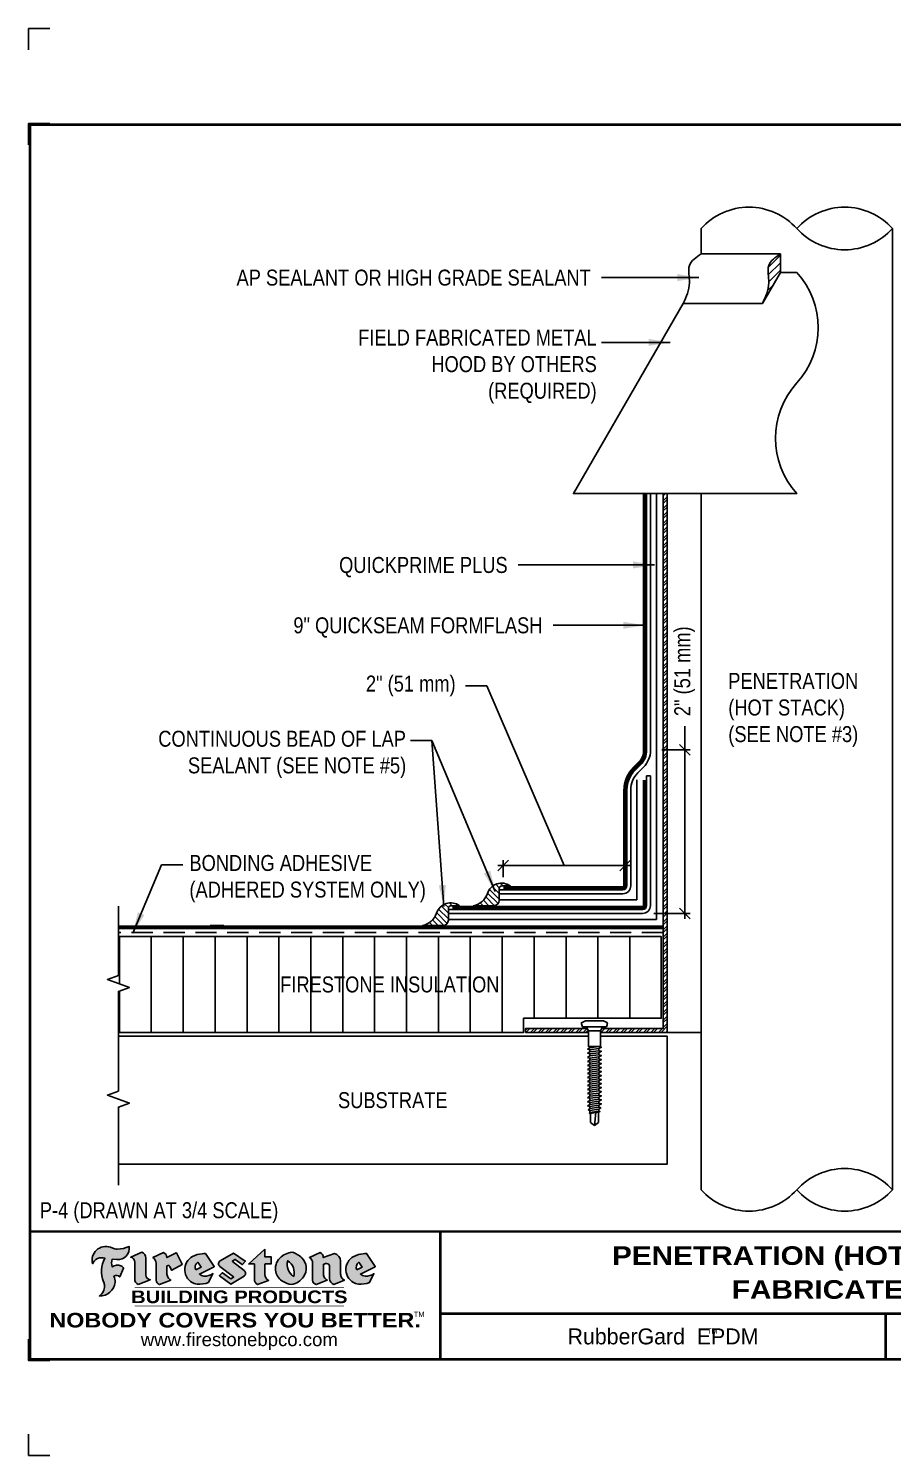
# Model space of a CAD drawing. Header units: inches. Extents: x 165.4 to 185.6, y -266 to -249.2.
# Drawn here: x 165.45 to 175.6, y -265.98 to -249.21 of the extents above; entities that cross this region are included whole.
import ezdxf
from ezdxf.enums import TextEntityAlignment as Align

# ---------------------------------------------------------------- set-up
doc = ezdxf.new("R2010")
doc.units = ezdxf.units.IN
doc.header["$MEASUREMENT"] = 0
doc.linetypes.add('HIDDEN', pattern=[0.375, 0.25, -0.125])
doc.layers.get('0').update_dxf_attribs({"linetype": 'CONTINUOUS'})
doc.layers.get('DEFPOINTS').update_dxf_attribs({"linetype": 'CONTINUOUS'})
for name, color, linetype in [('FSBP-ACCESSORY-FIRESTONE', 7, 'CONTINUOUS'), ('FSBP-ACCESSORY-OTHER', 7, 'CONTINUOUS'), ('FSBP-ADHESIVE', 1, 'HIDDEN'), ('FSBP-ANNO-NOTE', 7, 'CONTINUOUS'), ('FSBP-INSULATION', 7, 'CONTINUOUS'), ('FSBP-MEMBRANE', 7, 'CONTINUOUS'), ('FSBP-OTHER', 7, 'CONTINUOUS'), ('FSBP-SEALANTS', 1, 'CONTINUOUS'), ('FSBP-SUBSTRATE-GENERIC', 9, 'CONTINUOUS'), ('FSBP-TTLB', 7, 'CONTINUOUS'), ('FSBP-TTLB-BORDER', 7, 'CONTINUOUS'), ('FSBP-TTLB-TEXT', 7, 'CONTINUOUS')]:
    doc.layers.add(name, color=color, linetype=linetype)
doc.styles.add('FSBP_ARIAL', font='arial.ttf')
doc.styles.add('FSBP_ARIAL_BOLD', font='')
doc.styles.add('FSBP_ARIAL_NAR', font='ARIALN.TTF')
doc.styles.add('FSBP_BANKGOTHIC', font='bgothm.ttf')
doc.styles.get('FSBP_ARIAL_BOLD').set_extended_font_data('Arial Black')
doc.linetypes.add('ZIGZAG', pattern='A,0.0001,-0.2,[131,ltypeshp.shx,S=0.2,R=0,X=-0.2,Y=0],-0.4,[131,ltypeshp.shx,S=0.2,R=180,X=0.2,Y=0],-0.2', length=0.8001)
doc.dimstyles.new('FSBP-DIM', dxfattribs={"dimtxt": 0.1875, "dimasz": 0.125, "dimexe": 0.0625, "dimexo": 0.125, "dimgap": 0.125, "dimtad": 0, "dimdec": 0, "dimzin": 1, "dimdsep": 46, "dimlunit": 4, "dimtxsty": 'FSBP_ARIAL_NAR', "dimblk": 'OBLIQUE', "dimcen": 0.09375, "dimdle": 0.0625, "dimclrd": 256, "dimclre": 256, "dimclrt": 256, "dimadec": 0, "dimazin": 0, "dimtfac": 1, "dimtdec": 0, "dimtmove": 1, "dimatfit": 3, "dimfxl": 1, "dimtolj": 1, "dimtzin": 0, "dimlwd": -1, "dimlwe": -1, "dimarcsym": 0})
doc.dimstyles.new('FSBP-LEADER', dxfattribs={"dimtxt": 0.1875, "dimasz": 0.25, "dimexe": 0.0625, "dimexo": 0.125, "dimgap": 0.125, "dimtad": 0, "dimtih": 1, "dimtoh": 1, "dimdec": 4, "dimzin": 0, "dimdsep": 46, "dimlunit": 4, "dimtxsty": 'FSBP_ARIAL_NAR', "dimcen": 0.09375, "dimclrd": 256, "dimclre": 256, "dimclrt": 256, "dimadec": 0, "dimazin": 0, "dimtfac": 1, "dimtdec": 4, "dimtofl": 0, "dimtmove": 0, "dimatfit": 3, "dimfxl": 1, "dimtolj": 1, "dimtzin": 0, "dimlwd": -1, "dimlwe": -1, "dimarcsym": 0})

# ---------------------------------------------------------------- blocks, each defined once
blk = doc.blocks.new('FSBP_AP_FASTENER_02')
at = {"layer": 'FSBP-ACCESSORY-FIRESTONE'}
for p, q in [((-0.125, 0), (-0.09375, -0.0625)), ((0.09375, -0.0625), (0.125, 0)), ((-0.09375, -0.0625), (-0.09375, -0.3125)), ((-0.09375, -0.0625), (0.09375, -0.0625)), ((0.09375, -0.0625), (0.09375, -0.3125)), ((-0.09375, -0.3125), (-0.0703125, -0.3325892857142776)), ((-0.0703125, -0.3641565527315151), (-0.0703125, -0.3957238197487527)), ((-0.0703125, -0.4272910867660471), (-0.0703125, -0.4588583537832847)), ((0.0703125, -0.3440672670172376), (0.0703125, -0.3756345340344751)), ((0.0703125, -0.4072018010517695), (0.0703125, -0.4387690680690071)), ((-0.0703125, -0.4904256208005222), (-0.0703125, -0.5219928878178166)), ((-0.0703125, -0.5535601548350542), (-0.0703125, -0.5851274218523486)), ((-0.0703125, -0.6166946888695861), (-0.0703125, -0.6482619558868237)), ((0.0703125, -0.4703363350862446), (0.0703125, -0.501903602103539)), ((0.0703125, -0.5334708691207766), (0.0703125, -0.5650381361380141)), ((0.0703125, -0.5966054031553085), (0.0703125, -0.6281726701725461)), ((0.0703125, -0.6597399371897836), (0.0703125, -0.691307204207078)), ((-0.0703125, -0.6798292229041181), (-0.0703125, -0.7113964899213556)), ((-0.0703125, -0.7429637569385932), (-0.0703125, -0.7745310239558876)), ((-0.0703125, -0.8060982909731251), (-0.0703125, -0.8376655579903627)), ((-0.0703125, -0.8692328250076571), (-0.0703125, -0.9008000920248946)), ((0.0703125, -0.7228744712243156), (0.0703125, -0.7544417382415531)), ((0.0703125, -0.7860090052588475), (0.0703125, -0.8175762722760851)), ((0.0703125, -0.8491435392933226), (0.0703125, -0.880710806310617)), ((-0.0703125, -0.9323673590421322), (-0.0703125, -0.9639346260594266)), ((-0.0703125, -0.9955018930766641), (-0.0703125, -1.027069160093902)), ((-0.0703125, -1.058636427111196), (-0.0703125, -1.090203694128434)), ((0.0703125, -0.9122780733278546), (0.0703125, -0.943845340345149)), ((0.0703125, -0.9754126073623866), (0.0703125, -1.006979874379624)), ((0.0703125, -1.038547141396919), (0.0703125, -1.070114408414156)), ((0.0703125, -1.101681675431394), (0.0703125, -1.133248942448688)), ((-0.0703125, -1.121770961145671), (-0.0703125, -1.153338228162966)), ((-0.0703125, -1.184905495180203), (-0.0703125, -1.216472762197441)), ((-0.0703125, -1.248040029214735), (-0.0703125, -1.279607296231973)), ((-0.0703125, -1.31117456324921), (-0.0703125, -1.342741830266505)), ((0.0625, -1.498492581068092), (0.0625, -1.339552249489429)), ((0.0703125, -1.164816209465926), (0.0703125, -1.196383476483163)), ((0.0703125, -1.227950743500458), (0.0703125, -1.259518010517695)), ((0.0703125, -1.291085277534933), (0.0703125, -1.322652544552227)), ((-0.0625, -1.498492581068092), (-0.0625, -1.35740939234654)), ((0, -1.545367581068092), (-0.06250000000002842, -1.498492581068092)), ((0, -1.545367581068092), (0.02460623630037162, -1.344965644303613)), ((0.0625, -1.498492581068092), (0, -1.545367581068092))]:
    blk.add_line(p, q, dxfattribs=at)
blk.add_lwpolyline([(0.1875, 0, 0.1250000000000271), (0.203125, 0.0625), (0.140625, 0.09375), (-0.140625, 0.09375), (-0.203125, 0.0625, 0.1250000000000271), (-0.1875, 0)], format="xyb", close=True, dxfattribs=at)
for points in [[(-0.109375, -0.3539532763657576), (-0.0703125, -0.3325892857142776), (0.0703125, -0.3125), (0.109375, -0.3227032763657576), (0.0703125, -0.3440672670172376), (-0.0703125, -0.3641565527315151)], [(-0.109375, -0.4170878104002895), (-0.0703125, -0.3957238197487527), (0.0703125, -0.3756345340344751), (0.109375, -0.3858378104002895), (0.0703125, -0.4072018010517695), (-0.0703125, -0.4272910867660471)], [(-0.109375, -0.4802223444347646), (-0.0703125, -0.4588583537832847), (0.0703125, -0.4387690680690071), (0.109375, -0.4489723444347646), (0.0703125, -0.4703363350862446), (-0.0703125, -0.4904256208005222)], [(-0.109375, -0.5433568784692966), (-0.0703125, -0.5219928878178166), (0.0703125, -0.501903602103539), (0.109375, -0.5121068784692966), (0.0703125, -0.5334708691207766), (-0.0703125, -0.5535601548350542)], [(-0.109375, -0.6064914125038285), (-0.0703125, -0.5851274218523486), (0.0703125, -0.5650381361380141), (0.109375, -0.5752414125038285), (0.0703125, -0.5966054031553085), (-0.0703125, -0.6166946888695861)], [(-0.109375, -0.6696259465383037), (-0.0703125, -0.6482619558868237), (0.0703125, -0.6281726701725461), (0.109375, -0.6383759465383037), (0.0703125, -0.6597399371897836), (-0.0703125, -0.6798292229041181)], [(-0.109375, -0.7327604805728356), (-0.0703125, -0.7113964899213556), (0.0703125, -0.691307204207078), (0.109375, -0.7015104805728356), (0.0703125, -0.7228744712243156), (-0.0703125, -0.7429637569385932)], [(-0.109375, -0.7958950146073676), (-0.0703125, -0.7745310239558876), (0.0703125, -0.7544417382415531), (0.109375, -0.7646450146073676), (0.0703125, -0.7860090052588475), (-0.0703125, -0.8060982909731251)], [(-0.109375, -0.8590295486418427), (-0.0703125, -0.8376655579903627), (0.0703125, -0.8175762722760851), (0.109375, -0.8277795486418427), (0.0703125, -0.8491435392933226), (-0.0703125, -0.8692328250076571)], [(-0.109375, -0.9221640826763746), (-0.0703125, -0.9008000920248946), (0.0703125, -0.880710806310617), (0.109375, -0.8909140826763746), (0.0703125, -0.9122780733278546), (-0.0703125, -0.9323673590421322)], [(-0.109375, -0.9852986167109066), (-0.0703125, -0.9639346260594266), (0.0703125, -0.943845340345149), (0.109375, -0.9540486167109066), (0.0703125, -0.9754126073623866), (-0.0703125, -0.9955018930766641)], [(-0.109375, -1.048433150745382), (-0.0703125, -1.027069160093902), (0.0703125, -1.006979874379624), (0.109375, -1.017183150745382), (0.0703125, -1.038547141396919), (-0.0703125, -1.058636427111196)], [(-0.109375, -1.111567684779914), (-0.0703125, -1.090203694128434), (0.0703125, -1.070114408414156), (0.109375, -1.080317684779914), (0.0703125, -1.101681675431394), (-0.0703125, -1.121770961145671)], [(-0.109375, -1.174702218814446), (-0.0703125, -1.153338228162966), (0.0703125, -1.133248942448688), (0.109375, -1.143452218814446), (0.0703125, -1.164816209465926), (-0.0703125, -1.184905495180203)], [(-0.109375, -1.237836752848978), (-0.0703125, -1.216472762197441), (0.0703125, -1.196383476483163), (0.109375, -1.206586752848978), (0.0703125, -1.227950743500458), (-0.0703125, -1.248040029214735)], [(-0.099609375, -1.29957619759773), (-0.0703125, -1.279607296231973), (0.0703125, -1.259518010517695), (0.099609375, -1.271116376169175), (0.0703125, -1.291085277534933), (-0.0703125, -1.31117456324921)], [(-0.0849609375, -1.352726280949355), (-0.0703125, -1.342741830266505), (0.0703125, -1.322652544552227), (0.0849609375, -1.328451727377967), (0.0703125, -1.338436178060817), (-0.0703125, -1.358525463775095)]]:
    blk.add_lwpolyline(points, close=True, dxfattribs=at)
blk.add_lwpolyline([(-0.09375, -0.3125), (0.09375, -0.3125)], dxfattribs=at)
blk = doc.blocks.new('_OBLIQUE')
at = {"color": 0, "linetype": 'ByBlock'}
blk.add_line((-0.5, -0.5), (0.5, 0.5), dxfattribs=at)
blk = doc.blocks.new('*D5')
at = {"layer": 'DEFPOINTS', "color": 0, "transparency": 16777216}
for p in [(172.7666509797386, -257.6869468804348), (173.161049224443, -257.6869468804348), (172.6729009797386, -259.6088218804348)]:
    blk.add_point(p, dxfattribs=at)
at = {"layer": 'FSBP-ANNO-NOTE', "transparency": 16777216}
for p, q in [((173.161049224443, -257.4074685826037), (173.161049224443, -257.6869468804348)), ((173.161049224443, -259.6713218804348), (173.161049224443, -257.6244468804348)), ((172.8916509797386, -257.6869468804348), (173.223549224443, -257.6869468804348)), ((172.7979009797386, -259.6088218804348), (173.223549224443, -259.6088218804348))]:
    blk.add_line(p, q, dxfattribs=at)
at = {"layer": 'FSBP-ANNO-NOTE', "transparency": 16777216, "xscale": 0.125, "yscale": 0.125, "zscale": 0.125}
for p, rotation in [((173.161049224443, -257.6869468804348), 90), ((173.161049224443, -259.6088218804348), 270)]:
    blk.add_blockref('_OBLIQUE', p, dxfattribs=dict(at, rotation=rotation))
at = {"layer": 'FSBP-ANNO-NOTE', "transparency": 16777216, "insert": (173.161049224443, -256.7645413997933), "char_height": 0.1875, "attachment_point": 5, "rotation": 90, "style": 'FSBP_ARIAL_NAR'}
blk.add_mtext('\\A1;2" (51 mm)', dxfattribs=at)
blk = doc.blocks.new('TTLB-EPDM_2')
at = {"layer": 'FSBP-TTLB-TEXT'}
h = blk.add_hatch(color=1, dxfattribs=at)
edge = h.paths.add_edge_path()
edge.add_arc((1.037309769669573, -0.1982514792917306), 0.1319107607348553, 264.0410451462098, 370.3106169565175)
edge.add_arc((1.027551646585694, 0.1214293576525799), 0.3273056962876235, 270.05058356628535, 295.23459397187514, ccw=False)
edge.add_arc((1.022801957313345, -0.06680179986895154), 0.1391656561713503, 249.3281275763668, 272.0749124149863, ccw=False)
edge.add_line((0.9736743133014443, -0.1970076156048179), (0.9474927838574558, -0.1852745150568325))
edge.add_arc((0.8939498971398288, -0.3394262635682071), 0.1631857907024099, 70.84590087378872, 194.3325259843273)
edge.add_arc((0.8444260109029493, -0.4259936440910768), 0.1179914261095279, 70.96950098067128, 156.9641407594482, ccw=False)
edge.add_arc((1.153141409296894, -0.4684497516079468), 0.3110405457095052, 150.3231137483159, 203.2084295854517)
edge.add_arc((0.7562495500622943, -0.6412608153899899), 0.1218587156617311, 0.8849157075190988, 24.34668939894999, ccw=False)
edge.add_arc((0.7493781665697374, -0.6475258110744375), 0.1289731377238325, -58.36655102076742, 3.6216782311386737, ccw=False)
edge.add_arc((0.8256699029544474, -0.5792158350996106), 0.1783301886510354, 267.2205474105585, 354.1381621173521)
edge.add_arc((0.7903121048625305, -0.6011409294291745), 0.212787892960859, 0.9996158580669322, 21.00503380861244)
edge.add_arc((1.01880712263941, -0.5666691048185161), 0.05136395668415847, 40.82117713173261, 125.52727787225791, ccw=False)
edge.add_line((1.057676976260041, -0.5330924682126437), (1.102776947655911, -0.4308018311949837))
edge.add_arc((1.040858222524664, -0.4699705673995949), 0.07326744446031509, 32.31675181867256, 66.31481236598174)
edge.add_arc((1.032262518825329, -0.5063316993097662), 0.1102246948011782, 69.8179132332389, 125.254734720681)
edge.add_arc((1.127708877207287, -0.368959353531244), 0.1659710644737306, 164.1569669952081, 196.5811013160487, ccw=False)
edge.add_line((0.9680425188342383, -0.3236487780942383), (1.023615334387159, -0.3294494641845773))
h = blk.add_hatch(color=1, dxfattribs=at)
edge = h.paths.add_edge_path()
edge.add_line((1.275239419159561, -0.6223407783464694), (1.415345367376062, -0.5660418822574371))
edge.add_arc((1.421019305783958, -0.5090099247487757), 0.05731350411836949, 181.9717871001989, 264.31851000495806, ccw=False)
edge.add_line((1.363739737527226, -0.5109819325197265), (1.363412352251203, -0.3102363679013962))
edge.add_arc((1.294263659668751, -0.3103491388303989), 0.06914878453844908, 0.0934405599591014, 72.42834396969012)
edge.add_line((1.315139561173908, -0.2444268274366692), (1.186839444240604, -0.3024209471341379))
edge.add_arc((1.175246268095289, -0.3585110609420917), 0.05727567197445628, -0.017399788185912257, 78.322067691347, ccw=False)
edge.add_line((1.232521937428658, -0.3585284546236807), (1.232574268422297, -0.555126496687123))
edge.add_arc((1.305699496415486, -0.5558575689677219), 0.07312888236350451, 179.4272023230205, 245.3845503102953)
h = blk.add_hatch(color=1, dxfattribs=at)
edge = h.paths.add_edge_path()
edge.add_line((1.792026821926584, -0.3839679064720229), (1.722158956877934, -0.2518542302253621))
edge.add_arc((1.720119655279638, -0.2529327078887852), 0.002306916790721817, 27.87197133405656, 117.3766794470751)
edge.add_line((1.719058846382097, -0.250884159729182), (1.610638460368705, -0.3070279753467702))
edge.add_arc((1.547088841662962, -0.3061026658494403), 0.06355635479880145, 359.165808011073, 425.8793658831422)
edge.add_line((1.573061729235633, -0.2480956029480268), (1.446879247402876, -0.3051325108639702))
edge.add_arc((1.407812067100189, -0.370357133046621), 0.07602957263902092, -3.441403975725109, 59.07992244284969, ccw=False)
edge.add_line((1.483704536400296, -0.3749210150788969), (1.483704536400296, -0.5723838140635706))
edge.add_arc((1.54053746518044, -0.568254406115083), 0.05698275005415228, 184.1557352478595, 255.3066498366543)
edge.add_line((1.526084036778343, -0.6233736605654059), (1.657291340682093, -0.570650514527486))
edge.add_arc((1.688298576827198, -0.5021390388423987), 0.0752015358480571, 207.5160880841914, 245.649226723163, ccw=False)
edge.add_arc((1.721050197024907, -0.4914488168456328), 0.1093332836229113, 179.4823365255141, 204.5537900001094, ccw=False)
edge.add_line((1.611721375809452, -0.4904610114968335), (1.611721375809452, -0.4126404716788983))
edge.add_arc((1.628589765097195, -0.414159299036043), 0.01693662875851176, 28.356188110622725, 174.8549701683585, ccw=False)
edge.add_arc((1.627340435522395, -0.4197189881350504), 0.02111886817708033, 22.216893572439517, 40.10213956426492, ccw=False)
edge.add_line((1.646891420738257, -0.4117336534413738), (1.666638796144639, -0.4549750258192233))
edge.add_arc((1.668737246926742, -0.4540167099035481), 0.002306916790685496, 204.545128184284, 299.6323508190091)
edge.add_line((1.669877862091766, -0.4560219186518992), (1.791128135493295, -0.3870515928837648))
edge.add_line((1.791128135493295, -0.3870515928837648), (1.792026821926584, -0.3839679064720229))
h = blk.add_hatch(color=1, dxfattribs=at)
h.paths.add_polyline_path([(2.063388732080512, -0.2583237030618903, 0.02524281661523788), (2.025024361750752, -0.2610532129309178, 0.1213611957758757), (1.901773912052249, -0.3008158885520373, 0.6151668103976068), (1.93274136141747, -0.6099060679591872, 0.05306812109568645), (1.967936229862175, -0.617865745600497, 0.1150932231766138), (2.099126721549737, -0.5994933789882708), (2.151195569562105, -0.4944891916583316, -0.08755405562188731), (2.104230609512001, -0.5187113292177372, -0.265591761123442), (1.992692314386659, -0.5010701623316862), (2.165347897647223, -0.4141184325909109, 0.4518949533370738), (2.166222728871162, -0.4107679608846269)])
h.paths.add_polyline_path([(2.014217313945437, -0.4188965037300676), (1.951113654018855, -0.4515330109460507, -0.3720533890450154), (1.973177450672722, -0.3607130665457561)], flags=16)
h = blk.add_hatch(color=1, dxfattribs=at)
edge = h.paths.add_edge_path()
edge.add_arc((2.260407392426802, -0.3775796671688782), 0.04152450223225729, 123.20805433950699, 232.2027298779723, ccw=False)
edge.add_line((2.237665217914071, -0.3428366421988329), (2.393535971665983, -0.2540943745380986))
edge.add_arc((2.394677353533142, -0.2560991469722482), 0.002306916790741334, 55.64644466176611, 119.65426054492559, ccw=False)
edge.add_line((2.395979141996861, -0.2541946229174954), (2.531809646140459, -0.3470380726374032))
edge.add_arc((2.530468902927946, -0.3489153772789875), 0.002306916790700397, -42.731101238422525, 54.4661353739603, ccw=False)
edge.add_line((2.532163440279987, -0.3504807552658491), (2.498457913851155, -0.3869673252714421))
edge.add_arc((2.496763376499139, -0.3854019472845934), 0.002306916790672934, 233.7527076894875, 317.26889876138785, ccw=False)
edge.add_line((2.495399362263356, -0.38726241234572), (2.413849913492982, -0.3274738082119626))
edge.add_arc((2.412485899257181, -0.3293342732731342), 0.002306916790720064, 53.75270768979358, 124.4135619297835)
edge.add_line((2.41118211687575, -0.3274311136421062), (2.382933981293377, -0.346782838468144))
edge.add_arc((2.38423776367478, -0.3486859980991606), 0.002306916790694898, 124.4135619293799, 231.8459020253626)
edge.add_line((2.382812599816248, -0.3505000469010184), (2.519899969301207, -0.4581994452042721))
edge.add_arc((2.494247019847682, -0.4908523236374461), 0.04152450223225742, -55.21225898295222, 51.84590202520428, ccw=False)
edge.add_line((2.517938320565804, -0.5249552055672808), (2.364434947484597, -0.6179520922513717))
edge.add_arc((2.36323960192349, -0.6159790200102006), 0.002306916790726996, 233.2955624372927, 301.20872157023314, ccw=False)
edge.add_line((2.361860787187538, -0.6178285429225383), (2.231266621301074, -0.5204709167214361))
edge.add_arc((2.232647938930649, -0.5186232623475259), 0.002306916790697672, 135.5134179846393, 233.21798691998708, ccw=False)
edge.add_line((2.231002150870836, -0.5170067083764565), (2.262839375599356, -0.4845937328397696))
edge.add_arc((2.264485163659225, -0.4862102868108537), 0.002306916790748497, 53.0352839999411, 135.513417985369, ccw=False)
edge.add_line((2.265872365996302, -0.4843670465239001), (2.361834678328762, -0.5565872257804898))
edge.add_arc((2.363221880665761, -0.5547439854936304), 0.002306916790627066, 233.0352840000685, 302.2362632414394)
edge.add_line((2.36445241715569, -0.5566953042850713), (2.39428499383348, -0.5378823484768844))
edge.add_arc((2.393054457343549, -0.5359310296853765), 0.002306916790685166, 302.2362632406177, 412.2027298768422)
edge.add_line((2.394468296066179, -0.5341081404551886), (2.234958295420142, -0.4103916733127022))
h = blk.add_hatch(color=1, dxfattribs=at)
edge = h.paths.add_edge_path()
edge.add_line((2.763460561272041, -0.2072496393923444), (2.763460561272041, -0.2969520779963801))
edge.add_arc((2.765767478062699, -0.2969520779963943), 0.00230691679065842, 179.9999999996471, 269.9999999996471)
edge.add_line((2.765767478062685, -0.2992589947870528), (2.835417693520355, -0.2992589947870528))
edge.add_arc((2.835417693520355, -0.3015659115777538), 0.002306916790701052, 0, 90, ccw=False)
edge.add_line((2.837724610311056, -0.3015659115777538), (2.837724610311056, -0.3790761307453892))
edge.add_arc((2.83541769352037, -0.3790761307453749), 0.002306916790686842, 269.99999999964706, 359.99999999964706, ccw=False)
edge.add_line((2.835417693520355, -0.3813830475360618), (2.765767478062685, -0.3813830475360618))
edge.add_arc((2.765767478062699, -0.3836899643267202), 0.00230691679065842, 90.00000000035294, 180.0000000003529)
edge.add_line((2.763460561272041, -0.3836899643267344), (2.763460561272041, -0.5033995910642801))
edge.add_arc((2.836735953378943, -0.5071368822038516), 0.07337063740681413, 177.0802527808789, 245.3249543133826)
edge.add_line((2.806105814540615, -0.5738080530967267), (2.674529557384915, -0.6226036013049594))
edge.add_arc((2.708610405062069, -0.564298408791804), 0.06753517344606039, 177.0345319916277, 239.6926428024901, ccw=False)
edge.add_line((2.641165668230087, -0.560804539009709), (2.641165668230087, -0.3836899643267344))
edge.add_arc((2.638858751439429, -0.3836899643267202), 0.00230691679065842, 359.9999999996471, 449.999999999647)
edge.add_line((2.638858751439443, -0.3813830475360618), (2.572857950769389, -0.3813830475360618))
edge.add_line((2.572857950769389, -0.3813830475360618), (2.763460561272041, -0.2072496393923444))
h = blk.add_hatch(color=1, dxfattribs=at)
edge = h.paths.add_edge_path(flags=16)
edge.add_arc((2.940363509127394, -0.4847985213681437), 0.1684614578629418, 344.5558804047865, 417.0140046669545)
edge.add_arc((3.194458079644619, -0.3883534532477785), 0.1684614578629414, 164.5558804047864, 237.0140046669546)
edge = h.paths.add_edge_path()
edge.add_arc((3.069375116502199, -0.4399344555144872), 0.1828726885096673, 136.0914512150047, 191.213418978326)
edge.add_arc((3.064939550433406, -0.4318234379590333), 0.1803148804748503, 194.0167254156723, 240.6663730831859)
edge.add_arc((3.098047041778981, -0.3845058757092554), 0.2378525180183701, 239.2975390661776, 264.2889872773176)
edge.add_arc((3.04884478212623, -0.4190232383793012), 0.203760689247156, 277.1986764832036, 326.503572961274)
edge.add_arc((3.077739326803546, -0.4341046616465112), 0.171374865791709, 325.3768876809902, 406.3828327799087)
edge.add_arc((3.011839488065919, -0.4896144380417797), 0.2571945645850002, 44.28462553519766, 73.82901434867304)
edge.add_arc((3.117152499586992, -0.4983433120546693), 0.2579560664039132, 97.50292863483666, 134.1039137579027)
h = blk.add_hatch(color=1, dxfattribs=at)
edge = h.paths.add_edge_path()
edge.add_line((3.322690228557462, -0.5721896537377091), (3.322690228557462, -0.3749210150788969))
edge.add_arc((3.246797759257384, -0.3703571330465745), 0.076029572638996, 356.5585960242387, 419.0799224428129)
edge.add_line((3.285864939560099, -0.3051325108639702), (3.412047421392799, -0.2480956029480268))
edge.add_arc((3.386074533820159, -0.3061026658494941), 0.06355635479883807, 0.3962622833877276, 65.87936588318718, ccw=False)
edge.add_line((3.449629368605429, -0.3056631084210863), (3.580526418688805, -0.2593848434574539))
edge.add_arc((3.555744121700958, -0.3530904070730321), 0.09692726601172152, 2.366977007666776, 75.18615851992018, ccw=False)
edge.add_line((3.652588689330287, -0.3490873311063041), (3.652588689330287, -0.4883770011386872))
edge.add_arc((3.761877549389556, -0.4914934052703811), 0.1093332836229047, 178.3666365323574, 204.5537900000422)
edge.add_arc((3.729125929191727, -0.5021836272670953), 0.07520153584796169, 207.5160880841711, 245.2240541443093)
edge.add_line((3.697611150971852, -0.5704631245385627), (3.572585913552643, -0.6207021253773775))
edge.add_arc((3.59534718600759, -0.5526356419907701), 0.07177131519198746, 180.3328587115751, 251.51018566665869, ccw=False)
edge.add_line((3.523577081955409, -0.5530525936986663), (3.523577081955409, -0.4153032515383615))
edge.add_arc((3.486319529276879, -0.4148773504126441), 0.0372599868942854, 359.3450650296066, 449.0500281941028)
edge.add_arc((3.482769874121713, -0.4419622099033496), 0.06447454900600783, 86.29402372314017, 119.8211331593848)
edge.add_line((3.450707067966732, -0.3860252459975726), (3.450707067966732, -0.4904610114968335))
edge.add_arc((3.560035889182251, -0.491448816845647), 0.1093332836229751, 179.4823365255069, 204.5537900001023)
edge.add_arc((3.527284268984408, -0.5021390388424952), 0.07520153584796385, 207.5160880841699, 245.6492267231416)
edge.add_line((3.496277032839316, -0.570650514527486), (3.365069728935509, -0.6233736605654059))
edge.add_arc((3.37950248606194, -0.5682868177318081), 0.05694615642555727, 183.9298782390169, 255.318496325343, ccw=False)
h = blk.add_hatch(color=1, dxfattribs=at)
h.paths.add_polyline_path([(3.957695472291277, -0.2583237030618903, 0.02524281661523822), (3.919331101961575, -0.2610532129309178, 0.1085638477195505), (3.807890832595604, -0.2939221658134414, 0.6425897848490651), (3.827048101628293, -0.6099060679591872, 0.05306812109569052), (3.862242970072884, -0.617865745600497, 0.1150932231766133), (3.993433461760503, -0.5994933789882708), (4.045502309772871, -0.4944891916583316, -0.08755405562189084), (3.998537349722767, -0.5187113292177372, -0.2655917611234366), (3.886999054597368, -0.5010701623316862), (4.059654637857989, -0.4141184325909109, 0.4518949533370731), (4.060529469081928, -0.4107679608846269)])
h.paths.add_polyline_path([(3.90852405415626, -0.4188965037300676), (3.845420394229677, -0.4515330109460507, -0.3720533890450147), (3.867484190883488, -0.3607130665457561)], flags=16)
at = {"layer": 'DEFPOINTS', "linetype": 'Continuous', "ltscale": 1.75}
for points in [[(-0.015625, 13.88083333333333), (-0.015625, 14.13083333333333), (0.234375, 14.13083333333333)], [(-0.015625, -2.380833333333342), (-0.015625, -2.630833333333342), (0.234375, -2.630833333333342)]]:
    blk.add_lwpolyline(points, dxfattribs=at)
at = {"layer": 'DEFPOINTS', "color": 1}
for points in [[(0.234375, 13.015625), (-0.015625, 13.015625), (-0.015625, 12.765625)], [(0.234375, -1.515625), (-0.015625, -1.515625), (-0.015625, -1.265625)]]:
    blk.add_lwpolyline(points, dxfattribs=at)
at = {"layer": 'FSBP-TTLB', "const_width": 0.03125}
for points in [[(0, 0), (0, -1.5), (20, -1.5), (20, 0), (0, 0)], [(4.825208527206769, 0), (4.825208527206769, -0.9643749050531198)], [(4.825208527206769, -0.9643749050531198), (15.84028770518938, -0.9643749050531198)], [(4.825208527206769, -0.9643749050531198), (4.825208527206769, -1.5)]]:
    blk.add_lwpolyline(points, dxfattribs=at)
at = {"layer": 'FSBP-TTLB-BORDER', "const_width": 0.03125}
blk.add_lwpolyline([(20, 0), (20, 13), (0, 13), (0, 0)], dxfattribs=at)
at = {"layer": 'FSBP-TTLB-TEXT', "color": 1}
blk.add_line((0.7358432058323388, -0.379822754145593), (0.7358432058323388, -0.379822754145593), dxfattribs=at)
for points in [[(1.023615323725323, -0.3294494630716969, 0.5000510906601082), (1.167090420776901, -0.1746414942047778, -0.1103304102359608), (1.027840608309816, -0.2058762110801382, -0.09957876667165425), (0.9736743133014443, -0.1970076156048179), (0.9474927838574558, -0.1852745150568325, 0.5978159689075124), (0.7358432058323388, -0.379822754145593, -0.3938834584182213), (0.8828996422548698, -0.3144510229727047, 0.2349406564350952), (0.86727108227484, -0.5910237178633082, -0.1027304183841549), (0.8780937320133262, -0.6393788197974146, -0.2772692352614086), (0.8170223912655956, -0.7573362346216896, 0.3985429150902959), (1.003067614090241, -0.5974286950643517, 0.0875124847930418), (0.9889600163401155, -0.5248671157293501, -0.3874031597924062), (1.057676976260041, -0.5330924682126437), (1.102776947655911, -0.4308018311949837, 0.1494423498871741), (1.07029056398062, -0.4028746979725923, 0.2467195073738216), (0.9686394281704906, -0.4163228904100862, -0.1424285161541127), (0.9680425188342383, -0.3236487780942383), (1.023615334387159, -0.3294494641845773)], [(2.166222728871162, -0.4107679608846269), (2.063388732080512, -0.2583237030618903, 0.02524281661523788), (2.025024361750752, -0.2610532129309178, 0.1085638477195265), (1.913584092384895, -0.2939221658134414, 0.6425897848491228), (1.93274136141747, -0.6099060679591872, 0.05306812109568648), (1.967936229862175, -0.617865745600497, 0.1150932231766137), (2.099126721549737, -0.5994933789882708), (2.151195569562105, -0.4944891916583316, -0.0875540556218873), (2.104230609512001, -0.5187113292177372, -0.2655917611234418), (1.992692314386659, -0.5010701623316862), (2.165347897647223, -0.4141184325909109)], [(2.763460561272041, -0.2072496393923444), (2.763460561272041, -0.2969520779963801, 0.4142135623730958), (2.765767478062685, -0.2992589947870528), (2.835417693520355, -0.2992589947870528, -0.414213562373095), (2.837724610311056, -0.3015659115777538), (2.837724610311056, -0.3790761307453892, -0.4142135623730938), (2.835417693520355, -0.3813830475360618), (2.765767478062685, -0.3813830475360618, 0.4142135623730958), (2.763460561272041, -0.3836899643267344), (2.763460561272041, -0.5033995910642801, 0.3068985753588853), (2.806105814540615, -0.5738080530967267), (2.674529557384915, -0.6226036013049594, -0.2804194150632976), (2.641165668230087, -0.560804539009709), (2.641165668230087, -0.3836899643267344, 0.414213562373095), (2.638858751439443, -0.3813830475360618), (2.572857950769389, -0.3813830475360618), (2.763460561272041, -0.2072496393923444)], [(4.060529469081928, -0.4107679608846269), (3.957695472291277, -0.2583237030618903, 0.02524281661523788), (3.919331101961575, -0.2610532129309178, 0.1085638477195265), (3.807890832595604, -0.2939221658134414, 0.6425897848491228), (3.827048101628293, -0.6099060679591872, 0.05306812109568648), (3.862242970072884, -0.617865745600497, 0.1150932231766137), (3.993433461760503, -0.5994933789882708), (4.045502309772871, -0.4944891916583316, -0.0875540556218873), (3.998537349722767, -0.5187113292177372, -0.2655917611234418), (3.886999054597368, -0.5010701623316862), (4.059654637857989, -0.4141184325909109)], [(4.059654637857989, -0.4141184325909109, 0.4518949533370731), (4.060529469081928, -0.4107679608846269, 0.4518949533370731)]]:
    blk.add_lwpolyline(points, format="xyb", dxfattribs=at)
for points in [[(1.275239419159561, -0.6223407783464694), (1.415345367376062, -0.5660418822574371, -0.3756100036733062), (1.363739737527226, -0.5109819325197265), (1.363412352251203, -0.3102363679013962, 0.3265360292958048), (1.315139561173908, -0.2444268274366692), (1.186839444240604, -0.3024209471341379, -0.3557863980845349), (1.232521937428658, -0.3585284546236807), (1.232574268422297, -0.555126496687123, 0.2960110723418457)], [(1.792026821926584, -0.3839679064720229), (1.722158956877934, -0.2518542302253621, 0.4116839150163434), (1.719058846382097, -0.250884159729182), (1.610638460368705, -0.3070279753467702, 0.2996033003794034), (1.573061729235633, -0.2480956029480268), (1.446879247402876, -0.3051325108639702, -0.2797757560995365), (1.483704536400296, -0.3749210150788969), (1.483704536400296, -0.5723838140635706, 0.320828638474519), (1.526084036778343, -0.6233736605654059), (1.657291340682093, -0.570650514527486, -0.1679398621276611), (1.621603752698661, -0.5368819723450571, -0.1098333365370753), (1.611721375809452, -0.4904610114968335), (1.611721375809452, -0.4126404716788983, -0.743334502655012), (1.64349420176768, -0.4061152228778298, -0.07819791644735608), (1.646891420738257, -0.4117336534413738), (1.666638796144639, -0.4549750258192233, 0.4404648714563479), (1.669877862091766, -0.4560219186518992), (1.791128135493295, -0.3870515928837648)], [(2.234958295420142, -0.4103916733127022, -0.5150044486718882), (2.237665217914071, -0.3428366421988329), (2.393535971665983, -0.2540943745380986, -0.2867822934100265), (2.395979141996861, -0.2541946229174954), (2.531809646140459, -0.3470380726374032, -0.4515027974650387), (2.532163440279987, -0.3504807552658491), (2.498457913851155, -0.3869673252714421, -0.3814439164929681), (2.495399362263356, -0.38726241234572), (2.413849913492982, -0.3274738082119626, 0.3184718635035665), (2.41118211687575, -0.3274311136421062), (2.382933981293377, -0.346782838468144, 0.5064094529656681), (2.382812599816248, -0.3505000469010184), (2.519899969301207, -0.4581994452042721, -0.5043597839115849), (2.517938320565804, -0.5249552055672808), (2.364434947484597, -0.6179520922513717, -0.3053163970316367), (2.361860787187538, -0.6178285429225383), (2.231266621301074, -0.5204709167214361, -0.4541703869768119), (2.231002150870836, -0.5170067083764565), (2.262839375599356, -0.4845937328397696, -0.3762644290664977), (2.265872365996302, -0.4843670465239001), (2.361834678328762, -0.5565872257804898, 0.3114700032088108), (2.36445241715569, -0.5566953042850713), (2.39428499383348, -0.5378823484768844, 0.520381097387146), (2.394468296066179, -0.5341081404551886)], [(2.937624918725987, -0.3131105398334029, 0.2452625673097023), (2.889993533867141, -0.4754966266250307, 0.2064059665179019), (2.976604338974084, -0.5890186876871866, 0.1094800500670344), (3.074378098474654, -0.6211778035979165, 0.2185147641853038), (3.218764944843201, -0.5314757029352819, 0.3689489483072479), (3.195959963110113, -0.3100352223135445, 0.1296305888694145), (3.0834694040758, -0.242595816912754, 0.1610736375384317)], [(3.322690228557462, -0.5721896537377091), (3.322690228557462, -0.3749210150788969, 0.2797757560995341), (3.285864939560099, -0.3051325108639702), (3.412047421392799, -0.2480956029480268, -0.2937618496109166), (3.449629368605429, -0.3056631084210863), (3.580526418688805, -0.2593848434574539, -0.3288760160581939), (3.652588689330287, -0.3490873311063041), (3.652588689330287, -0.4883770011386872, 0.114762897203527), (3.662431105063263, -0.536926560769686, 0.166032965990522), (3.697611150971852, -0.5704631245385627), (3.572585913552643, -0.6207021253773775, -0.3209557512194564), (3.523577081955409, -0.5530525936986663), (3.523577081955409, -0.4153032515383615, 0.4127061514896111), (3.48693727661589, -0.3776224848030694, 0.1473421876160361), (3.450707067966732, -0.3860252459975726), (3.450707067966732, -0.4904610114968335, 0.1098333365370753), (3.460589444855941, -0.5368819723450855, 0.1679398621276611), (3.496277032839316, -0.570650514527486), (3.365069728935509, -0.6233736605654059, -0.3219729545308964), (3.322690228557462, -0.5721896537377091, 29.1476284739)], [(1.951113654018855, -0.4515330109460507), (2.014217313945437, -0.4188965037300676), (1.973177450672722, -0.3607130665457561, 0.3720533890450154)], [(3.10274193015772, -0.5296595419651595, 0.3271311138286319), (3.032079658614293, -0.3434924326507627, 0.3271311138286322)], [(3.845420394229677, -0.4515330109460507), (3.90852405415626, -0.4188965037300676), (3.867484190883488, -0.3607130665457561, 0.3720533890450154)]]:
    blk.add_lwpolyline(points, format="xyb", close=True, dxfattribs=at)
at = {"layer": 'FSBP-TTLB-TEXT'}
for points, const_width in [([(1.233926579809207, -0.6584455781731435), (3.691229482685259, -0.6584455781731577)], 0.0078125), ([(1.233926579809207, -0.8761560960495984), (3.691229482685259, -0.8761560960495842)], 0.0078125), ([(10.06152282927678, -0.9643749050531198), (10.06152282927678, -1.5)], 0.03125)]:
    blk.add_lwpolyline(points, dxfattribs=dict(at, const_width=const_width))
at = {"layer": 'FSBP-TTLB-TEXT', "color": 1}
for centre, start, end in [((1.789987520328282, -0.3850463841354355), 299.6323508193319, 27.87197133380463), ((2.164310260790558, -0.412058050385383), 296.7304547840455, 34.00233684987403)]:
    blk.add_arc(centre, 0.00230691679068068, start, end, dxfattribs=at)
at = {"layer": 'FSBP-TTLB-TEXT', "lineweight": 18, "style": 'FSBP_ARIAL_BOLD'}
blk.add_text('BUILDING PRODUCTS', height=0.1484375, dxfattribs=at).set_placement((2.462578031247233, -0.7673008371113639), align=Align.MIDDLE_CENTER)
at = {"layer": 'FSBP-TTLB-TEXT', "color": 1}
for s, height, style, p in [('NOBODY COVERS YOU BETTER.', 0.171875, 'FSBP_ARIAL_BOLD', (2.412604263603384, -1.041650450587369)), ('TM', 0.0625, 'FSBP_BANKGOTHIC', (4.576671173373001, -0.9725745042934193))]:
    blk.add_text(s, height=height, dxfattribs=dict(at, style=style)).set_placement(p, align=Align.MIDDLE_CENTER)
at = {"layer": 'FSBP-TTLB-TEXT'}
for s, height, style, p in [('RubberGard  EPDM', 0.1875, 'FSBP_BANKGOTHIC', (7.443365678241776, -1.23218745252656)), ('TM', 0.0625, 'FSBP_BANKGOTHIC', (8.023397742165457, -1.169706269210366)), ('www.firestonebpco.com', 0.15625, 'FSBP_ARIAL', (2.462578031247233, -1.268657306740124))]:
    blk.add_text(s, height=height, dxfattribs=dict(at, style=style)).set_placement(p, align=Align.MIDDLE_CENTER)
for tag, height, style, p in [('MAXIMUM_WARRANTY', 0.1875, 'FSBP_ARIAL_BOLD', (18.03987100774941, 0.2240244307510579)), ('ACCPT_SYSTEMS', 0.21875, 'FSBP_ARIAL', (12.49438170418193, -1.23218745252656))]:
    blk.add_attdef(tag, text='', height=height, dxfattribs=dict(at, style=style)).set_placement(p, align=Align.MIDDLE_LEFT)
for tag, height, style, p in [('DETAIL_DESCP_LINE_1', 0.21875, 'FSBP_ARIAL_BOLD', (10.33118450231211, -0.2831249841755152)), ('DETAIL_DESCP_LINE_2', 0.21875, 'FSBP_ARIAL_BOLD', (10.33118450231211, -0.6812499208775904)), ('ISSUE_REV_DATE', 0.21875, 'FSBP_ARIAL', (16.84069633627263, -0.7282559425942452)), ('DETAIL_NUMBER', 0.4375, 'FSBP_ARIAL', (18.91941590748775, -0.8931630692489421))]:
    blk.add_attdef(tag, text='', height=height, dxfattribs=dict(at, style=style)).set_placement(p, align=Align.MIDDLE_CENTER)
blk = doc.blocks.new('*D4')
at = {"layer": 'DEFPOINTS', "color": 0, "transparency": 16777216}
for p in [(172.4597759797387, -259.0476848525017), (172.4597759797387, -259.2835093804347), (171.0272759797387, -259.3097593804346)]:
    blk.add_point(p, dxfattribs=at)
at = {"layer": 'FSBP-ANNO-NOTE', "transparency": 16777216}
for p, q in [((170.8338404644099, -256.9370230665851), (170.5838404644099, -256.9370230665851)), ((171.7435259797387, -259.0476848525017), (170.8338404644099, -256.9370230665851)), ((170.9647759797387, -259.0476848525017), (172.5222759797387, -259.0476848525017)), ((171.0272759797387, -259.1847593804346), (171.0272759797387, -258.9851848525017)), ((172.4597759797387, -259.1585093804347), (172.4597759797387, -258.9851848525017))]:
    blk.add_line(p, q, dxfattribs=at)
at = {"layer": 'FSBP-ANNO-NOTE', "transparency": 16777216, "xscale": 0.125, "yscale": 0.125, "zscale": 0.125, "rotation": 180}
blk.add_blockref('_OBLIQUE', (171.0272759797387, -259.0476848525017), dxfattribs=at)
at = {"layer": 'FSBP-ANNO-NOTE', "transparency": 16777216, "xscale": 0.125, "yscale": 0.125, "zscale": 0.125}
blk.add_blockref('_OBLIQUE', (172.4597759797387, -259.0476848525017), dxfattribs=at)
at = {"layer": 'FSBP-ANNO-NOTE', "transparency": 16777216, "insert": (169.9409132815996, -256.9370230665851), "char_height": 0.1875, "attachment_point": 5, "style": 'FSBP_ARIAL_NAR'}
blk.add_mtext('\\A1;2" (51 mm)', dxfattribs=at)

msp = doc.modelspace()

# ---------------------------------------------------------------- hatches: boundary and pattern name
at = {"layer": 'FSBP-INSULATION'}
h = msp.add_hatch(dxfattribs=at)
h.set_pattern_fill('LINE', color=256, scale=3, angle=90, style=0)
h.set_pattern_definition([(90, (0.7656250000005684, -109.6374591466878), (-0.375, 2.296136913416957e-17), [])])
h.paths.add_polyline_path([(166.5039470378065, -259.8808050039839), (166.5039470378064, -260.4304736287656), (166.6327350418433, -260.4773486287656), (166.5039470378064, -260.5242236287656), (166.5039470378065, -261.0058050039839), (171.267835644806, -261.0058050039839), (171.267835644806, -260.8411778345641), (172.885023144806, -260.8411778345641), (172.8850231448061, -259.8808050039839)])
h.paths.add_polyline_path([(168.357140701811, -260.5887581929335), (171.0318294808014, -260.5887581929335), (171.0318294808014, -260.2977239159894), (168.357140701811, -260.2977239159894)], flags=24)
at = {"layer": 'FSBP-OTHER'}
h = msp.add_hatch(dxfattribs=at)
h.set_pattern_fill('STEEL', color=256, scale=0.5, style=0)
h.set_pattern_definition([(45, (-84.8887645134372, -65.52235179749744), (-0.04419417382415922, 0.04419417382415922), []), (45, (-84.8887645134372, -65.49110179749744), (-0.04419417382415922, 0.04419417382415922), [])])
h.paths.add_polyline_path([(172.955335644806, -254.6768414877817), (172.908460644806, -254.6768414877817), (172.908460644806, -260.9589300039838), (172.1839358963425, -260.9589300039838), (172.170179394806, -260.9864430070568), (172.170179394806, -261.0058050039839), (172.955335644806, -261.0058050039839)])
h.paths.add_polyline_path([(171.291273144806, -260.9589300039839), (171.291273144806, -261.0058050039838), (172.029554394806, -261.0058050039838), (172.029554394806, -260.9864430070569), (172.0157978932696, -260.9589300039839)])
at = {"layer": 'FSBP-SEALANTS', "linetype": 'Continuous'}
h = msp.add_hatch(dxfattribs=at)
h.set_pattern_fill('ANSI31', color=256, scale=0.5, style=0)
h.set_pattern_definition([(45, (67.18714178794119, -256.0915377041704), (-0.04419417382415922, 0.04419417382415922), [])])
edge = h.paths.add_edge_path()
edge.add_line((174.286180203773, -252.0787652764284), (174.2861802037731, -251.8607568998717))
edge.add_spline(control_points=[(174.286180203773, -251.8607568998717), (174.227845760422, -251.9016644406227), (174.1087936312484, -251.9851507918399), (174.1776498554887, -252.2250829620685), (174.1122516479701, -252.3651103376816), (174.0758105291337, -252.4431362412754)], knot_values=[0, 0, 0, 0, 0.1938314992806157, 0.3955819472106258, 0.649475290182706, 0.649475290182706, 0.649475290182706, 0.649475290182706], degree=3, periodic=0)
edge.add_line((174.0758105291338, -252.4431362412752), (174.2861802037731, -252.0787652764283))
at = {"layer": 'FSBP-SEALANTS'}
h = msp.add_hatch(dxfattribs=at)
h.set_pattern_fill('ANSI31', color=256, scale=0.375, angle=90, style=0)
h.set_pattern_definition([(135, (22.60787096687304, -0.2957958148822968), (-0.03314563036811942, -0.03314563036811941), [])])
edge = h.paths.add_edge_path()
edge.add_line((171.1119807572503, -259.2867680623697), (171.0116509797387, -259.2867680623697))
edge.add_arc((171.0116509797387, -259.3180180623697), 0.03125, 90, 180)
edge.add_line((170.9804009797387, -259.3180180623697), (170.9804009797387, -259.4561676090754))
edge.add_arc((170.9179009797386, -259.4561676090754), 0.06250000000005684, -89.99999999992178, 5.212541509536095e-11, ccw=False)
edge.add_line((170.9179009797387, -259.5186676090755), (170.678473155417, -259.5186676090754))
edge.add_arc((170.634181054936, -259.3052583434653), 0.2179571169134691, 281.7250119909202, 341.6790738367689)
edge.add_arc((171.0082880409003, -259.4291339978517), 0.1761256341641532, 53.93214887801912, 161.6790738367775, ccw=False)
h = msp.add_hatch(dxfattribs=at)
h.set_pattern_fill('ANSI31', color=256, scale=0.375, angle=90, style=0)
h.set_pattern_definition([(135, (22.01066687045142, -0.5273583148824059), (-0.03314563036811942, -0.03314563036811941), [])])
edge = h.paths.add_edge_path()
edge.add_line((170.5147766608286, -259.5183305623698), (170.4144468833171, -259.5183305623698))
edge.add_arc((170.4144468833171, -259.5495805623698), 0.03125, 90, 180)
edge.add_line((170.3831968833171, -259.5495805623698), (170.3831968833171, -259.6877301090755))
edge.add_arc((170.3206968833171, -259.6877301090755), 0.06250000000002842, -89.99999999994787, 5.212541509536095e-11, ccw=False)
edge.add_line((170.3206968833171, -259.7502301090756), (170.0812690589954, -259.7502301090755))
edge.add_arc((170.0369769585144, -259.5368208434654), 0.2179571169134691, 281.7250119909202, 341.6790738367689)
edge.add_arc((170.4110839444787, -259.6606964978519), 0.1761256341641802, 53.93214887802651, 161.6790738367804, ccw=False)

# ---------------------------------------------------------------- linework, layer by layer
at = {"layer": 'FSBP-ACCESSORY-OTHER', "linetype": 'Continuous'}
msp.add_lwpolyline([(174.286180203773, -252.0787652764283), (174.4787731448062, -252.0787652764283, -0.3849001794597937), (174.4787731448063, -253.3778033821049, 0.3849001794597938), (174.4787731448062, -254.6768414877817), (171.853773144806, -254.6768414877817), (173.1434034705912, -252.4431362405401)], format="xyb", dxfattribs=at)
at = {"layer": 'FSBP-ADHESIVE', "linetype": 'ZIGZAG', "ltscale": 0.17}
for p, q in [((172.8303356448064, -254.6768414877817), (172.8303356448061, -259.6791343804347)), ((172.5975884797387, -258.0413218804347), (172.5975884797387, -259.4475718804347)), ((170.9804009797387, -259.4475718804347), (172.5975884797387, -259.4475718804347)), ((170.3831968833171, -259.6791343804347), (172.8303356448061, -259.6791343804347))]:
    msp.add_line(p, q, dxfattribs=at)
at = {"layer": 'FSBP-ADHESIVE', "linetype": 'HIDDEN'}
msp.add_line((172.908460644806, -259.8339300039839), (166.5039470378064, -259.8339300039839), dxfattribs=at)
at = {"layer": 'FSBP-INSULATION'}
msp.add_lwpolyline([(166.5039470378064, -259.5228843804348), (166.5039470378064, -260.3367236287656), (166.3751590337694, -260.3835986287656), (166.6327350418433, -260.4773486287656), (166.5039470378064, -260.5242236287656), (166.5039470378064, -261.0058050039839), (171.267835644806, -261.0058050039839), (171.267835644806, -260.8411778345641), (172.885023144806, -260.8411778345641), (172.885023144806, -259.8808050039839), (166.5039470378064, -259.8808050039839)], dxfattribs=at)
at = {"layer": 'FSBP-MEMBRANE'}
msp.add_lwpolyline([(172.7138384797387, -254.6768414877817), (172.7138384797387, -257.6932618160173, -0.1989123673796621), (172.644642456794, -257.8603157930726), (172.5778323923766, -257.9271258574901, 0.198912367379621), (172.4822759797387, -258.1578194448521), (172.4822759797387, -259.2835093804347, -0.4142135623730746), (172.4335259797387, -259.3322593804346), (170.9804009797387, -259.3322593804346), (170.9804009797387, -259.3772593804347), (172.4335259797387, -259.3772593804347, 0.414213562373095), (172.5272759797387, -259.2835093804347), (172.5272759797387, -258.1578194448521, -0.1989123673796188), (172.60965219753, -257.9589456626435), (172.6764622619474, -257.892135598226, 0.1989123673796393), (172.7588384797387, -257.6932618160173), (172.7588384797387, -254.6768414877817)], format="xyb", dxfattribs=at)
at = {"layer": 'FSBP-MEMBRANE', "const_width": 0.045}
for points in [[(171.0272759797387, -259.3097593804346), (172.4335259797387, -259.3097593804346, 0.4142135623735517), (172.4597759797387, -259.2835093804347), (172.4597759797387, -258.1578194448521, -0.1989123673796282), (172.5619224897999, -257.9112159549134), (172.6287325542173, -257.8444058904959, 0.1989123673796614), (172.6913384797387, -257.6932618160173), (172.6913384797387, -254.6768414877817)], [(170.4300718833171, -259.5413218804347), (172.6650884797387, -259.5413218804347, 0.4142135623735517), (172.6913384797387, -259.5150718804348), (172.6913384797387, -258.0413218804347)]]:
    msp.add_lwpolyline(points, format="xyb", dxfattribs=at)
at = {"layer": 'FSBP-MEMBRANE'}
msp.add_lwpolyline([(172.7588384797387, -257.9944468804347), (172.7138384797387, -257.9944468804347), (172.7138384797387, -259.5150718804348, -0.4142135623730746), (172.6650884797387, -259.5638218804347), (170.3831968833171, -259.5638218804347), (170.3831968833171, -259.6088218804348), (172.6650884797387, -259.6088218804348, 0.414213562373095), (172.7588384797387, -259.5150718804348)], format="xyb", close=True, dxfattribs=at)
at = {"layer": 'FSBP-MEMBRANE', "const_width": 0.045}
msp.add_lwpolyline([(172.908460644806, -259.7728843804348), (166.5039470378064, -259.7728843804348)], dxfattribs=at)
at = {"layer": 'FSBP-OTHER'}
msp.add_line((172.955335644806, -261.0058050039839), (173.3537731448061, -261.0058050039839), dxfattribs=at)
at = {"layer": 'FSBP-OTHER', "linetype": 'Continuous'}
msp.add_lwpolyline([(173.353773144806, -251.8607568998717), (173.353773144806, -251.5630961754986, -0.4444444444444062), (174.478773144806, -251.5630961754986, 0.4444444444445274), (175.603773144806, -251.5630961754986), (175.603773144806, -262.8557267346756, 0.4444444444445149), (174.4787731448062, -262.8557267346755, -0.4444444444444062), (173.3537731448062, -262.8557267346755), (173.353773144806, -254.6768414877817)], format="xyb", dxfattribs=at)
at = {"layer": 'FSBP-OTHER'}
for points in [[(172.170179394806, -261.0058050039839), (172.955335644806, -261.0058050039839), (172.955335644806, -254.6768414877817)], [(172.908460644806, -254.6768414877817), (172.908460644806, -260.9589300039839), (172.1839358963425, -260.9589300039839)], [(172.0157978932696, -260.9589300039839), (171.291273144806, -260.9589300039839), (171.291273144806, -261.0058050039839), (172.029554394806, -261.0058050039839)]]:
    msp.add_lwpolyline(points, dxfattribs=at)
at = {"layer": 'FSBP-OTHER', "linetype": 'Continuous'}
for centre, start, end in [((175.041273144806, -252.0709086754987), 42.07502205084947, 137.9249779491505), ((175.041273144806, -262.3479142346755), 222.0750220508495, 317.9249779491505)]:
    msp.add_arc(centre, 0.7578125000000318, start, end, dxfattribs=at)
at = {"layer": 'FSBP-SEALANTS', "linetype": 'Continuous'}
for p, q in [((173.353773144806, -251.8607568998717), (174.286180203773, -251.8607568998717)), ((174.286180203773, -251.8607568998717), (174.286180203773, -252.0787652764283)), ((174.0758105291337, -252.4431362412754), (174.286180203773, -252.0787652764283)), ((173.1434034701667, -252.4431362412754), (174.0758105291337, -252.4431362412754))]:
    msp.add_line(p, q, dxfattribs=at)
at = {"layer": 'FSBP-SEALANTS'}
msp.add_line((167.7420381353757, -259.7502301090755), (167.5839922761584, -259.7502301090755), dxfattribs=at)
for points in [[(171.1119807572503, -259.2867680623697), (171.0116509797387, -259.2867680623697, 0.414213562373095), (170.9804009797387, -259.3180180623697), (170.9804009797387, -259.4561676090754, -0.4142135623729951), (170.9179009797387, -259.5186676090755), (170.678473155417, -259.5186676090754, 0.267734369794827), (170.8410900857296, -259.3737708079465, -0.5081353022056307)], [(170.5147766608286, -259.5183305623698), (170.4144468833171, -259.5183305623698, 0.414213562373095), (170.3831968833171, -259.5495805623698), (170.3831968833171, -259.6877301090755, -0.4142135623729951), (170.3206968833171, -259.7502301090756), (170.0812690589954, -259.7502301090755, 0.267734369794827), (170.243885989308, -259.6053333079466, -0.5081353022056307)]]:
    msp.add_lwpolyline(points, format="xyb", close=True, dxfattribs=at)
at = {"layer": 'FSBP-SEALANTS', "linetype": 'Continuous'}
for points in [[(173.353773144806, -251.8607568998717), (173.2174223032002, -251.9985215473934), (173.2174223032002, -252.2002719953233), (173.1434034701667, -252.4431362412755)], [(174.286180203773, -251.8607568998717), (174.1498293621672, -251.9985215473933), (174.1498293621672, -252.2002719953233), (174.0758105291337, -252.4431362412754)]]:
    msp.add_spline(points, degree=3, dxfattribs=at)
at = {"layer": 'FSBP-SUBSTRATE-GENERIC'}
for points in [[(166.5039470378064, -262.8026800039839), (166.5039470378064, -261.8835986287656), (166.6327350418433, -261.8367236287656), (166.3751590337694, -261.7429736287656), (166.5039470378064, -261.6960986287656), (166.5039470378064, -261.0058050039839)], [(166.5039470378064, -262.5526800039839), (172.955335644806, -262.5526800039839), (172.955335644806, -261.0526800039839), (172.170179394806, -261.0526800039839)], [(172.029554394806, -261.0526800039839), (166.5039470378064, -261.0526800039839)]]:
    msp.add_lwpolyline(points, dxfattribs=at)

# ---------------------------------------------------------------- block references
at = {"ltscale": 1.75}
ref = msp.add_blockref('TTLB-EPDM_2', (165.4627011304555, -263.3453146094643), dxfattribs=at)
ref.add_attrib('DETAIL_DESCP_LINE_1', 'PENETRATION (HOT STACK) WITH FIELD', dxfattribs={"layer": 'FSBP-TTLB-TEXT', "height": 0.21875, "style": 'FSBP_ARIAL_BOLD'}).set_placement((175.7938856327676, -263.6284395936398), align=Align.MIDDLE_CENTER)
ref.add_attrib('DETAIL_DESCP_LINE_2', 'FABRICATED FLASHING', dxfattribs={"layer": 'FSBP-TTLB-TEXT', "height": 0.21875, "style": 'FSBP_ARIAL_BOLD'}).set_placement((175.7938856327676, -264.0265645303418), align=Align.MIDDLE_CENTER)
at = {"layer": 'FSBP-ACCESSORY-FIRESTONE', "xscale": 0.75, "yscale": 0.75, "zscale": 0.75}
msp.add_blockref('FSBP_AP_FASTENER_02', (172.099866894806, -260.9395680070569), dxfattribs=at)

# ---------------------------------------------------------------- texts
at = {"layer": 'DEFPOINTS', "style": 'FSBP_ARIAL_NAR'}
msp.add_text('P-4 (DRAWN AT 3/4 SCALE)', height=0.1875, dxfattribs=at).set_placement((165.57985848453, -263.0953146094643), align=Align.MIDDLE_LEFT)
at = {"layer": 'FSBP-ANNO-NOTE', "style": 'FSBP_ARIAL_NAR'}
for s, p in [('AP SEALANT OR HIGH GRADE SEALANT', (172.0573106119089, -252.1401438164339)), ('QUICKPRIME PLUS', (171.0793581323101, -255.5160785674828)), ('9" QUICKSEAM FORMFLASH', (171.488564828217, -256.2246670438298))]:
    msp.add_text(s, height=0.1875, dxfattribs=at).set_placement(p, align=Align.MIDDLE_RIGHT)
for s, p in [('FIRESTONE INSULATION', (169.6944850913062, -260.4433050039839)), ('SUBSTRATE', (169.7296413413063, -261.8026800039839))]:
    msp.add_text(s, height=0.1875, dxfattribs=at).set_placement(p, align=Align.MIDDLE_CENTER)
at = {"layer": 'FSBP-ANNO-NOTE', "char_height": 0.1875, "attachment_point": 1, "style": 'FSBP_ARIAL_NAR'}
for s, width, gutter_width, heights, insert in [('\\pi0.42603;FIELD FABRICATED METAL \\P\\pi1.2868;HOOD BY OTHERS\\P\\pi1.9539;(REQUIRED)', 3.204377227715867, 5, [0.9424001422117703], (168.8959373299519, -252.7502727520283)), ('PENETRATION\\P(HOT STACK)\\P(SEE NOTE #3)', 1.556896093061368, 5, [0.9275922624571569], (173.6734517323021, -256.7835977800787)), ('\\pi0.32786;CONTINUOUS BEAD OF LAP \\P\\pi0.67664;SEALANT (SEE NOTE #5)', 3.220043846223575, 1.40843611152377, [0.6446506848420517], (166.6445206600138, -257.4633469737753)), ('BONDING ADHESIVE (ADHERED SYSTEM ONLY)', 2.915053411953664, 5, [0.6446506848420517], (167.3384755916819, -258.9226605909437))]:
    msp.add_mtext_dynamic_manual_height_columns(s, width=width, gutter_width=gutter_width, heights=heights, dxfattribs=dict(at, insert=insert))

# ---------------------------------------------------------------- dimensions: what is measured, and where the dimension line sits
at = {"layer": 'FSBP-ANNO-NOTE'}
dim = msp.add_linear_dim(base=(173.161049224443, -257.6869468804348), p1=(172.6729009797386, -259.6088218804348), p2=(172.7666509797386, -257.6869468804348), angle=90, text='2" (51 mm)', dimstyle='FSBP-DIM', dxfattribs=at)
dim.commit()
dim.dimension.update_dxf_attribs({"geometry": '*D5', "text_midpoint": (173.1695132031019, -256.7645413997933), "dimtype": 160})
dim = msp.add_linear_dim(base=(172.4597759797387, -259.0476848525017), p1=(171.0272759797387, -259.3097593804346), p2=(172.4597759797387, -259.2835093804347), text='2" (51 mm)', dimstyle='FSBP-DIM', dxfattribs=at)
dim.commit()
dim.dimension.update_dxf_attribs({"geometry": '*D4', "text_midpoint": (170.4588404644099, -256.9370230665851), "dimtype": 160})

# ---------------------------------------------------------------- leaders
for points in [[(173.3259073871588, -252.1401438164339), (172.1823106119089, -252.1401438164339)], [(172.9889123407468, -252.9018486581214), (172.1823106119089, -252.9018486581214)], [(172.8052265275854, -255.5160785674828), (171.4543581323101, -255.5160785674828), (171.2043581323101, -255.5160785674828)], [(172.6913384797387, -256.2246670438298), (171.863564828217, -256.2246670438298), (171.613564828217, -256.2246670438298)], [(170.9341560360443, -259.3530667811226), (170.1882711131648, -257.5778813240856), (169.9382711131648, -257.5778813240856)], [(170.3300624619027, -259.5270041871059), (170.1882711131648, -257.5778813240856)], [(166.6737996068707, -259.8422628425272), (167.0116859460583, -259.0381027139895), (167.2616859460583, -259.0381027139895)]]:
    msp.add_leader(points, dimstyle='FSBP-LEADER', dxfattribs=at)

doc.saveas('drawing.dxf')
